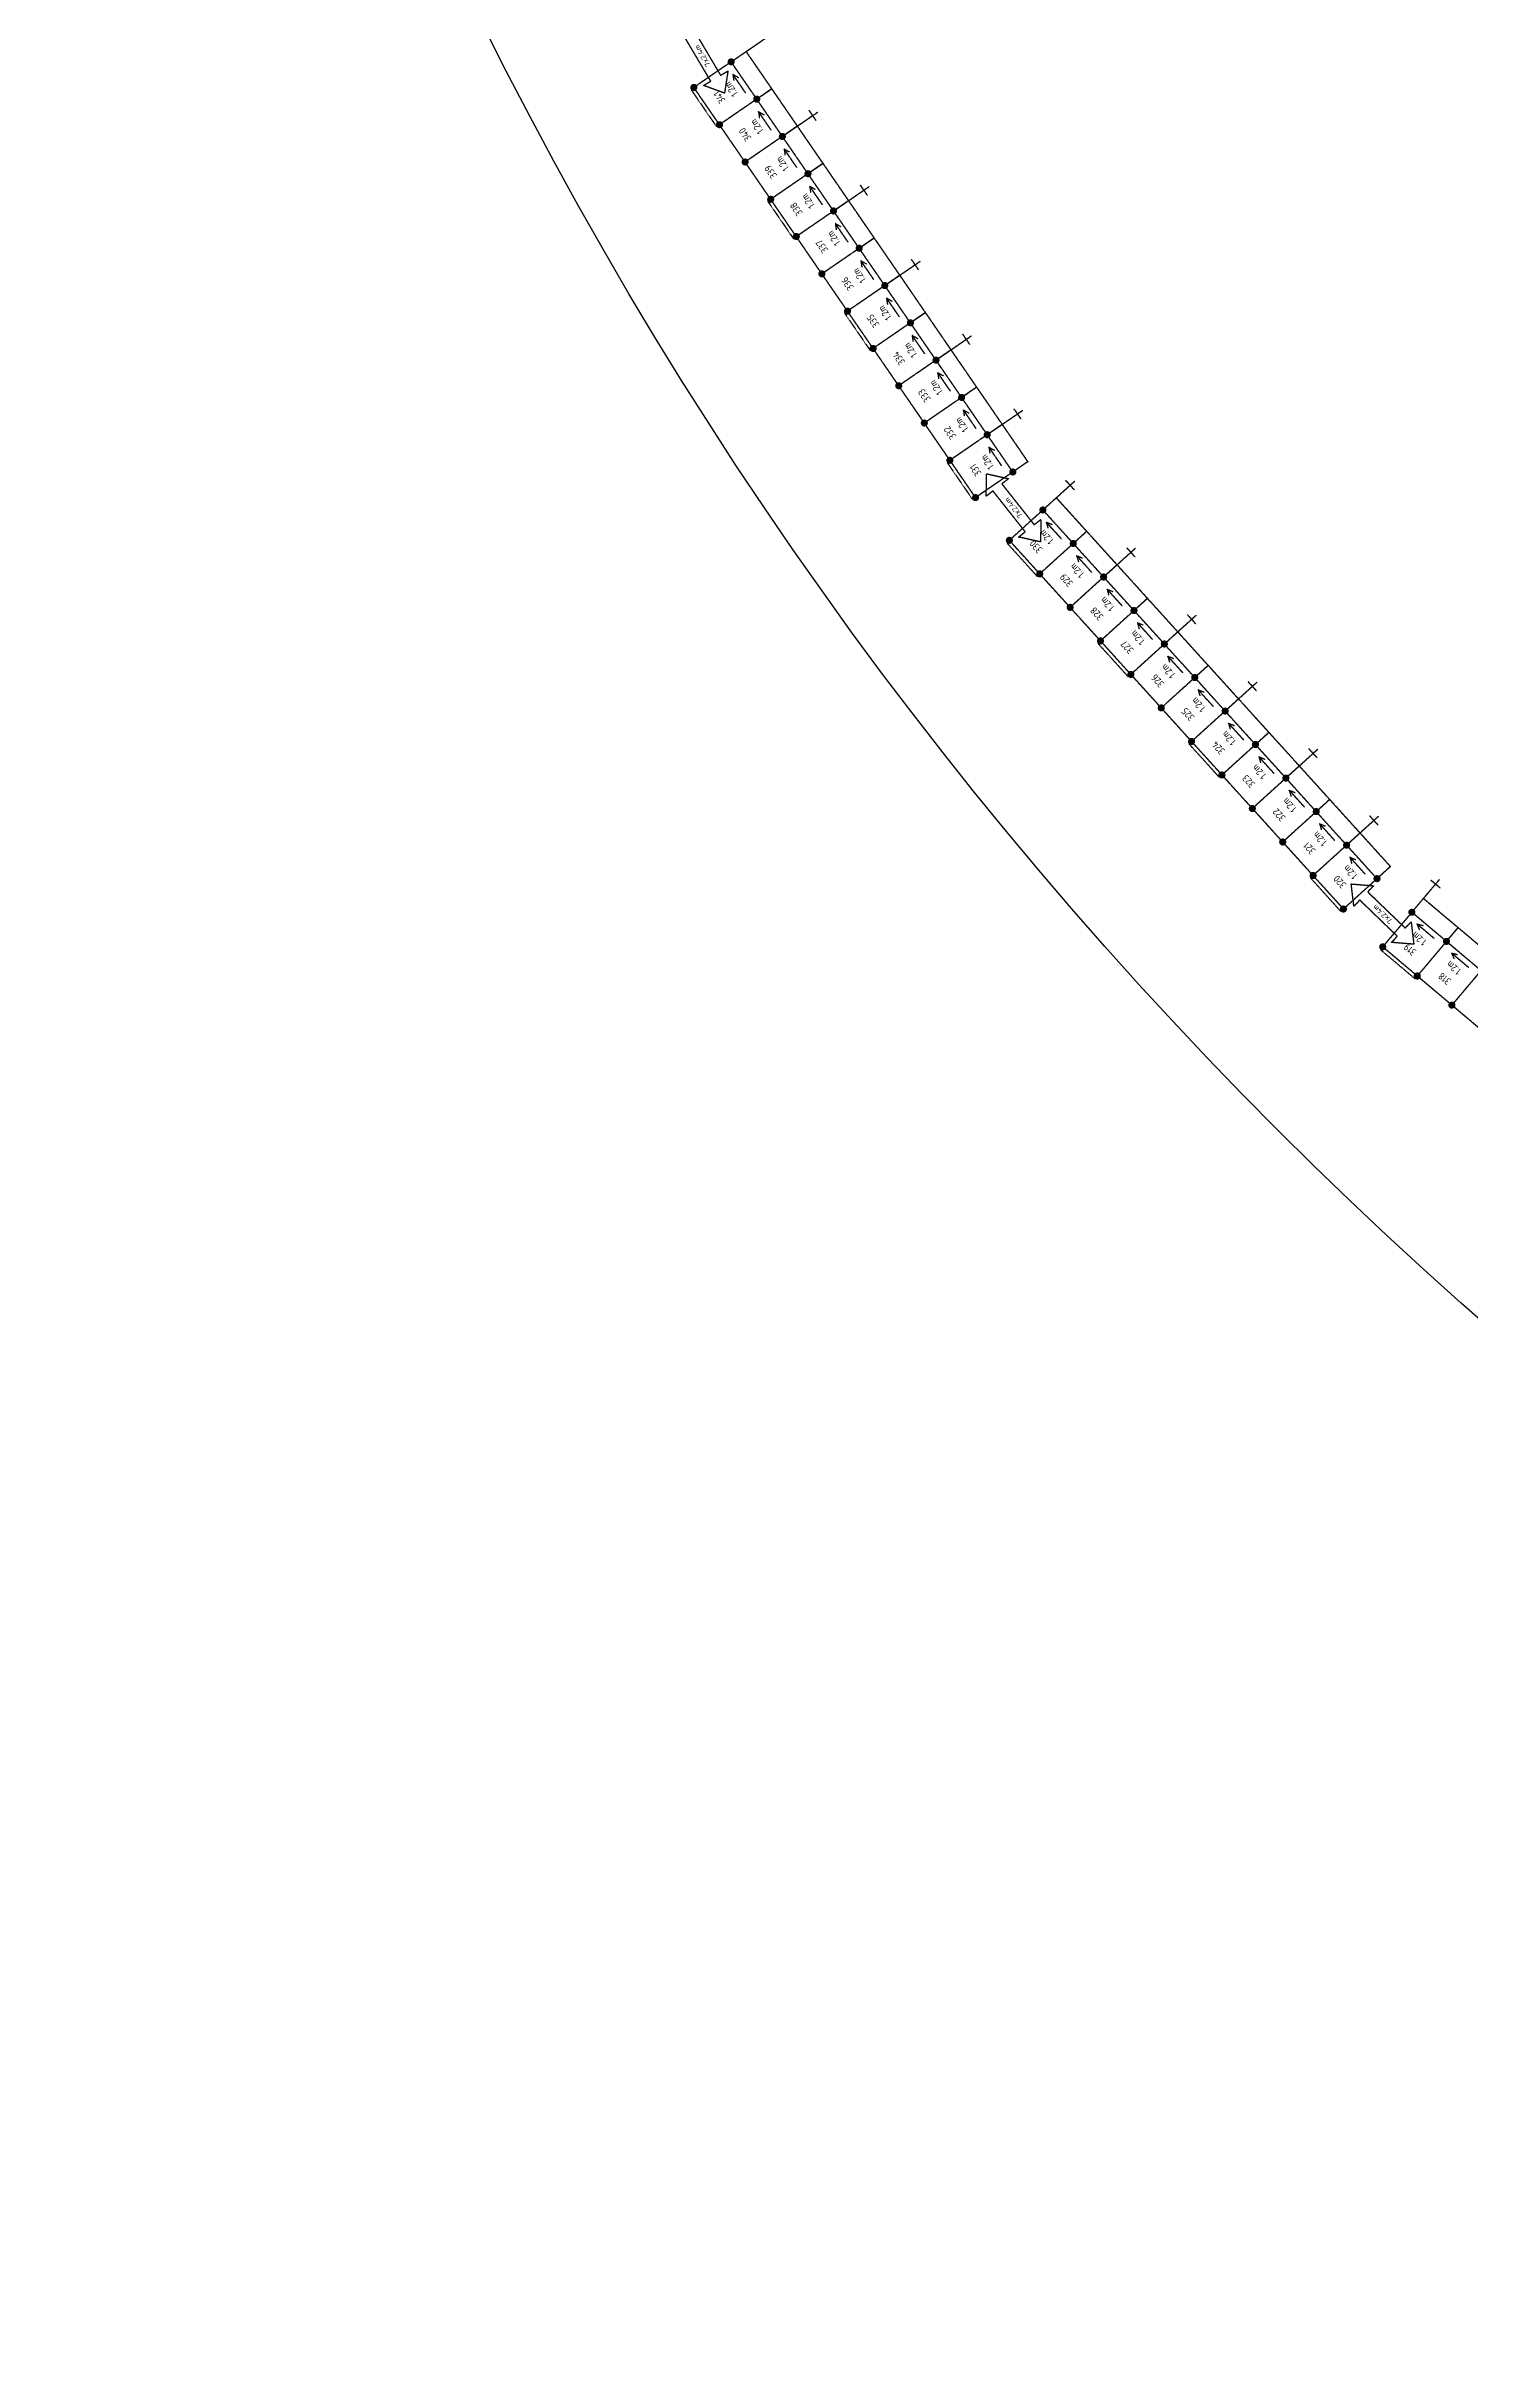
# Model space of a CAD drawing. Header units: millimetres. Extents: x -104667 to 131446, y -104429 to 134339.
# Drawn here: x -104667 to -64673, y -104429 to -39421 of the extents above; entities that cross this region are included whole.
import ezdxf
from ezdxf.enums import TextEntityAlignment as Align

# ---------------------------------------------------------------- set-up
doc = ezdxf.new("R2010")
doc.units = ezdxf.units.MM
doc.linetypes.add('KwikScaf_DASHED', pattern=[3.75, 2.5, -1.25])
doc.linetypes.add('KwikScaf_Line', pattern=[1, 1, 0])
doc.layers.get('0').update_dxf_attribs({"linetype": 'CONTINUOUS'})
doc.layers.add('KwikScaf Schematic', color=7, linetype='CONTINUOUS')
doc.styles.add('KwikScaf ISO', font='isocp.shx')

msp = doc.modelspace()

# ---------------------------------------------------------------- linework, layer by layer
msp.add_circle((13389, 13628), 118057)
at = {"layer": 'KwikScaf Schematic', "color": 3, "linetype": 'KwikScaf_Line'}
for p, q in [((-86481, -38977), (-85735, -40236)), ((-86010, -40399), (-86756, -39140)), ((-85735, -40236), (-85529, -40114)), ((-85529, -40114), (-85624, -40737)), ((-86217, -40521), (-86010, -40399)), ((-85624, -40737), (-86217, -40521)), ((-78276, -52054), (-78265, -51423)), ((-78088, -51905), (-78276, -52054)), ((-78265, -51423), (-77648, -51558)), ((-77180, -53052), (-78088, -51905)), ((-77648, -51558), (-77837, -51707)), ((-77837, -51707), (-76929, -52854)), ((-77368, -53201), (-77180, -53052)), ((-76752, -53336), (-77368, -53201)), ((-76929, -52854), (-76741, -52705)), ((-76741, -52705), (-76752, -53336)), ((-68027, -62939), (-67398, -62990)), ((-67953, -63566), (-68027, -62939)), ((-67398, -62990), (-67564, -63163)), ((-67786, -63393), (-67953, -63566)), ((-66733, -64408), (-67786, -63393)), ((-67564, -63163), (-66511, -64178)), ((-66511, -64178), (-66345, -64005)), ((-66345, -64005), (-66271, -64632)), ((-66900, -64581), (-66733, -64408)), ((-66271, -64632), (-66900, -64581))]:
    msp.add_line(p, q, dxfattribs=at)
at = {"layer": 'KwikScaf Schematic', "color": 1, "linetype": 'KwikScaf_Line'}
for p, q in [((-85438, -39857), (-85019, -39570)), ((-85019, -39570), (-84442, -39173)), ((-85019, -39570), (-84300, -40616)), ((-85438, -39857), (-86485, -40576)), ((-84719, -40904), (-85438, -39857)), ((-85030, -40732), (-85389, -40209)), ((-85389, -40209), (-85365, -40385)), ((-85389, -40209), (-85234, -40295)), ((-85766, -41623), (-86485, -40576)), ((-84719, -40904), (-85766, -41623)), ((-84719, -40904), (-84300, -40616)), ((-84300, -40616), (-84719, -40904)), ((-84000, -41951), (-84719, -40904)), ((-84300, -40616), (-83581, -41663)), ((-84311, -41779), (-84670, -41256)), ((-84670, -41256), (-84646, -41431)), ((-84670, -41256), (-84515, -41342)), ((-83581, -41663), (-83004, -41267)), ((-83050, -41510), (-83248, -41222)), ((-85047, -42670), (-85766, -41623)), ((-84000, -41951), (-85047, -42670)), ((-84000, -41951), (-83581, -41663)), ((-83581, -41663), (-84000, -41951)), ((-83281, -42998), (-84000, -41951)), ((-83581, -41663), (-82862, -42710)), ((-84328, -43717), (-85047, -42670)), ((-83592, -42826), (-83951, -42303)), ((-83951, -42303), (-83927, -42478)), ((-83951, -42303), (-83796, -42388)), ((-83281, -42998), (-82862, -42710)), ((-82862, -42710), (-83281, -42998)), ((-82862, -42710), (-82143, -43757)), ((-83281, -42998), (-84328, -43717)), ((-82562, -44045), (-83281, -42998)), ((-82873, -43873), (-83232, -43349)), ((-83232, -43349), (-83208, -43525)), ((-83232, -43349), (-83077, -43435)), ((-82143, -43757), (-81566, -43361)), ((-81612, -43604), (-81810, -43316)), ((-83609, -44764), (-84328, -43717)), ((-82562, -44045), (-83609, -44764)), ((-82562, -44045), (-82143, -43757)), ((-82143, -43757), (-82562, -44045)), ((-81843, -45092), (-82562, -44045)), ((-82143, -43757), (-81424, -44804)), ((-82890, -45811), (-83609, -44764)), ((-82154, -44920), (-82513, -44396)), ((-82513, -44396), (-82489, -44572)), ((-82513, -44396), (-82358, -44482)), ((-81843, -45092), (-81424, -44804)), ((-81424, -44804), (-81843, -45092)), ((-81424, -44804), (-80705, -45851)), ((-81843, -45092), (-82890, -45811)), ((-81124, -46138), (-81843, -45092)), ((-81435, -45967), (-81794, -45443)), ((-81794, -45443), (-81770, -45619)), ((-81794, -45443), (-81639, -45529)), ((-80705, -45851), (-80128, -45455)), ((-80174, -45698), (-80372, -45409)), ((-82171, -46857), (-82890, -45811)), ((-81124, -46138), (-82171, -46857)), ((-81124, -46138), (-80705, -45851)), ((-80705, -45851), (-81124, -46138)), ((-80405, -47185), (-81124, -46138)), ((-80705, -45851), (-79986, -46898)), ((-80716, -47013), (-81075, -46490)), ((-81075, -46490), (-81051, -46666)), ((-81075, -46490), (-80920, -46576)), ((-81452, -47904), (-82171, -46857)), ((-80405, -47185), (-81452, -47904)), ((-80405, -47185), (-79986, -46898)), ((-79986, -46898), (-80405, -47185)), ((-79686, -48232), (-80405, -47185)), ((-79986, -46898), (-79267, -47945)), ((-80733, -48951), (-81452, -47904)), ((-79997, -48060), (-80356, -47537)), ((-80356, -47537), (-80332, -47713)), ((-80356, -47537), (-80201, -47623)), ((-79686, -48232), (-79267, -47945)), ((-79267, -47945), (-79686, -48232)), ((-79267, -47945), (-78690, -47548)), ((-79267, -47945), (-78548, -48991)), ((-78736, -47792), (-78934, -47503)), ((-79686, -48232), (-80733, -48951)), ((-78967, -49279), (-79686, -48232)), ((-79278, -49107), (-79637, -48584)), ((-79637, -48584), (-79613, -48760)), ((-79637, -48584), (-79482, -48670)), ((-80014, -49998), (-80733, -48951)), ((-78967, -49279), (-80014, -49998)), ((-78967, -49279), (-78548, -48991)), ((-78548, -48991), (-78967, -49279)), ((-78248, -50326), (-78967, -49279)), ((-78548, -48991), (-77829, -50038)), ((-79295, -51045), (-80014, -49998)), ((-78559, -50154), (-78918, -49631)), ((-78918, -49631), (-78894, -49806)), ((-78918, -49631), (-78763, -49717)), ((-78248, -50326), (-77829, -50038)), ((-77829, -50038), (-78248, -50326)), ((-77829, -50038), (-77252, -49642)), ((-77829, -50038), (-77110, -51085)), ((-77298, -49885), (-77496, -49597)), ((-78248, -50326), (-79295, -51045)), ((-77529, -51373), (-78248, -50326)), ((-77840, -51201), (-78199, -50677)), ((-78199, -50677), (-78175, -50853)), ((-78199, -50677), (-78044, -50763)), ((-78576, -52092), (-79295, -51045)), ((-77110, -51085), (-77529, -51373)), ((-77529, -51373), (-78576, -52092)), ((-76309, -52098), (-75790, -51628)), ((-75802, -51875), (-76037, -51616)), ((-76685, -52439), (-77626, -53292)), ((-76685, -52439), (-76309, -52098)), ((-75832, -53380), (-76685, -52439)), ((-76309, -52098), (-75456, -53039)), ((-76774, -54233), (-77626, -53292)), ((-76163, -53251), (-76590, -52781)), ((-76590, -52781), (-76542, -52952)), ((-76590, -52781), (-76424, -52845)), ((-75832, -53380), (-75456, -53039)), ((-75456, -53039), (-75832, -53380)), ((-75456, -53039), (-74603, -53980)), ((-75832, -53380), (-76774, -54233)), ((-74980, -54321), (-75832, -53380)), ((-75311, -54192), (-75737, -53722)), ((-75737, -53722), (-75689, -53893)), ((-75737, -53722), (-75572, -53786)), ((-74603, -53980), (-74085, -53510)), ((-74097, -53757), (-74332, -53498)), ((-75921, -55174), (-76774, -54233)), ((-74980, -54321), (-75921, -55174)), ((-74980, -54321), (-74603, -53980)), ((-74603, -53980), (-74980, -54321)), ((-74127, -55262), (-74980, -54321)), ((-74603, -53980), (-73750, -54921)), ((-75068, -56115), (-75921, -55174)), ((-74458, -55133), (-74884, -54663)), ((-74884, -54663), (-74836, -54834)), ((-74884, -54663), (-74719, -54727)), ((-74127, -55262), (-73750, -54921)), ((-73750, -54921), (-74127, -55262)), ((-73750, -54921), (-72898, -55862)), ((-74127, -55262), (-75068, -56115)), ((-73274, -56203), (-74127, -55262)), ((-73605, -56075), (-74031, -55604)), ((-74031, -55604), (-73984, -55775)), ((-74031, -55604), (-73866, -55668)), ((-73274, -56203), (-72898, -55862)), ((-72898, -55862), (-73274, -56203)), ((-72898, -55862), (-72379, -55392)), ((-72898, -55862), (-72045, -56803)), ((-72391, -55639), (-72626, -55380)), ((-74215, -57056), (-75068, -56115)), ((-73274, -56203), (-74215, -57056)), ((-72421, -57144), (-73274, -56203)), ((-72752, -57016), (-73179, -56545)), ((-73179, -56545), (-73131, -56716)), ((-73179, -56545), (-73013, -56609)), ((-73362, -57997), (-74215, -57056)), ((-72421, -57144), (-73362, -57997)), ((-72421, -57144), (-72045, -56803)), ((-72045, -56803), (-72421, -57144)), ((-71568, -58085), (-72421, -57144)), ((-72045, -56803), (-71192, -57744)), ((-71899, -57957), (-72326, -57486)), ((-72326, -57486), (-72278, -57657)), ((-72326, -57486), (-72160, -57550)), ((-71568, -58085), (-71192, -57744)), ((-71192, -57744), (-71568, -58085)), ((-71192, -57744), (-70673, -57274)), ((-71192, -57744), (-70339, -58685)), ((-70685, -57521), (-70921, -57262)), ((-72510, -58938), (-73362, -57997)), ((-71568, -58085), (-72510, -58938)), ((-70716, -59026), (-71568, -58085)), ((-71046, -58898), (-71473, -58427)), ((-71473, -58427), (-71425, -58598)), ((-71473, -58427), (-71307, -58492)), ((-71657, -59879), (-72510, -58938)), ((-70716, -59026), (-71657, -59879)), ((-70716, -59026), (-70339, -58685)), ((-70339, -58685), (-70716, -59026)), ((-69863, -59967), (-70716, -59026)), ((-70339, -58685), (-69486, -59626)), ((-69486, -59626), (-68968, -59156)), ((-68980, -59403), (-69215, -59144)), ((-70194, -59839), (-70620, -59368)), ((-70620, -59368), (-70572, -59539)), ((-70620, -59368), (-70455, -59433)), ((-69863, -59967), (-69486, -59626)), ((-69486, -59626), (-69863, -59967)), ((-69486, -59626), (-68634, -60567)), ((-70804, -60820), (-71657, -59879)), ((-69863, -59967), (-70804, -60820)), ((-69010, -60909), (-69863, -59967)), ((-69341, -60780), (-69767, -60309)), ((-69767, -60309), (-69719, -60480)), ((-69767, -60309), (-69602, -60374)), ((-69951, -61761), (-70804, -60820)), ((-69010, -60909), (-69951, -61761)), ((-69010, -60909), (-68634, -60567)), ((-68634, -60567), (-69010, -60909)), ((-68157, -61850), (-69010, -60909)), ((-68634, -60567), (-67781, -61508)), ((-67781, -61508), (-67262, -61038)), ((-67274, -61286), (-67509, -61026)), ((-68488, -61721), (-68914, -61250)), ((-68914, -61250), (-68867, -61421)), ((-68914, -61250), (-68749, -61315)), ((-68157, -61850), (-67781, -61508)), ((-67781, -61508), (-68157, -61850)), ((-67781, -61508), (-66928, -62450)), ((-69098, -62702), (-69951, -61761)), ((-68157, -61850), (-69098, -62702)), ((-67304, -62791), (-68157, -61850)), ((-67635, -62662), (-68062, -62191)), ((-68062, -62191), (-68014, -62362)), ((-68062, -62191), (-67896, -62256)), ((-68245, -63643), (-69098, -62702)), ((-67304, -62791), (-68245, -63643)), ((-66928, -62450), (-67304, -62791)), ((-65998, -63346), (-65547, -62810)), ((-65526, -63057), (-65794, -62831)), ((-66325, -63734), (-65998, -63346)), ((-65998, -63346), (-65027, -64164)), ((-66325, -63734), (-67144, -64705)), ((-65354, -64552), (-66325, -63734)), ((-65699, -64469), (-66185, -64060)), ((-66185, -64060), (-66115, -64223)), ((-66185, -64060), (-66012, -64102)), ((-65354, -64552), (-65027, -64164)), ((-65027, -64164), (-65354, -64552)), ((-65027, -64164), (-64056, -64982)), ((-66172, -65524), (-67144, -64705)), ((-65354, -64552), (-66172, -65524)), ((-64383, -65371), (-65354, -64552)), ((-64728, -65288), (-65214, -64878)), ((-65214, -64878), (-65143, -65041)), ((-65214, -64878), (-65041, -64920)), ((-65201, -66342), (-66172, -65524)), ((-64383, -65371), (-65201, -66342)), ((-64230, -67160), (-65201, -66342))]:
    msp.add_line(p, q, dxfattribs=at)
at = {"layer": 'KwikScaf Schematic', "color": 1, "linetype": 'KwikScaf_DASHED'}
for p, q in [((-86567, -40633), (-85848, -41680)), ((-84410, -43773), (-83691, -44820)), ((-82253, -46914), (-81534, -47961)), ((-79377, -51102), (-78658, -52148)), ((-77700, -53359), (-76848, -54300)), ((-75142, -56182), (-74289, -57123)), ((-72584, -59005), (-71731, -59946)), ((-69172, -62770), (-68320, -63711)), ((-67208, -64782), (-66237, -65600))]:
    msp.add_line(p, q, dxfattribs=at)
at = {"layer": 'KwikScaf Schematic', "color": 1, "linetype": 'KwikScaf_Line'}
for points in [[(-85479, -39886, 100, 100, -0.198912), (-85487, -39848, 100, 100, -0.198912), (-85466, -39816, 100, 100, -0.198912), (-85429, -39808, 100, 100, -0.198912), (-85397, -39829, 100, 100, -0.198912), (-85389, -39866, 100, 100, -0.198912), (-85410, -39898, 100, 100, -0.198912), (-85447, -39906, 100, 100, -0.198912)], [(-84760, -40932, 100, 100, -0.198912), (-84768, -40895, 100, 100, -0.198912), (-84747, -40863, 100, 100, -0.198912), (-84710, -40855, 100, 100, -0.198912), (-84678, -40876, 100, 100, -0.198912), (-84670, -40913, 100, 100, -0.198912), (-84691, -40945, 100, 100, -0.198912), (-84728, -40953, 100, 100, -0.198912)], [(-85807, -41651, 100, 100, -0.198912), (-85815, -41614, 100, 100, -0.198912), (-85794, -41582, 100, 100, -0.198912), (-85757, -41574, 100, 100, -0.198912), (-85725, -41595, 100, 100, -0.198912), (-85717, -41632, 100, 100, -0.198912), (-85738, -41664, 100, 100, -0.198912), (-85775, -41672, 100, 100, -0.198912)], [(-84041, -41979, 100, 100, -0.198912), (-84049, -41942, 100, 100, -0.198912), (-84028, -41910, 100, 100, -0.198912), (-83991, -41902, 100, 100, -0.198912), (-83959, -41923, 100, 100, -0.198912), (-83951, -41960, 100, 100, -0.198912), (-83972, -41992, 100, 100, -0.198912), (-84009, -42000, 100, 100, -0.198912)], [(-85088, -42698, 100, 100, -0.198912), (-85096, -42661, 100, 100, -0.198912), (-85075, -42629, 100, 100, -0.198912), (-85038, -42621, 100, 100, -0.198912), (-85006, -42642, 100, 100, -0.198912), (-84998, -42679, 100, 100, -0.198912), (-85019, -42711, 100, 100, -0.198912), (-85056, -42719, 100, 100, -0.198912)], [(-83322, -43026, 100, 100, -0.198912), (-83330, -42989, 100, 100, -0.198912), (-83309, -42957, 100, 100, -0.198912), (-83272, -42949, 100, 100, -0.198912), (-83240, -42970, 100, 100, -0.198912), (-83232, -43007, 100, 100, -0.198912), (-83253, -43039, 100, 100, -0.198912), (-83290, -43047, 100, 100, -0.198912)], [(-84369, -43745, 100, 100, -0.198912), (-84377, -43708, 100, 100, -0.198912), (-84356, -43676, 100, 100, -0.198912), (-84319, -43668, 100, 100, -0.198912), (-84287, -43689, 100, 100, -0.198912), (-84279, -43726, 100, 100, -0.198912), (-84300, -43758, 100, 100, -0.198912), (-84337, -43766, 100, 100, -0.198912)], [(-82603, -44073, 100, 100, -0.198912), (-82611, -44036, 100, 100, -0.198912), (-82590, -44003, 100, 100, -0.198912), (-82553, -43996, 100, 100, -0.198912), (-82521, -44016, 100, 100, -0.198912), (-82513, -44054, 100, 100, -0.198912), (-82534, -44086, 100, 100, -0.198912), (-82571, -44094, 100, 100, -0.198912)], [(-83650, -44792, 100, 100, -0.198912), (-83658, -44755, 100, 100, -0.198912), (-83637, -44722, 100, 100, -0.198912), (-83600, -44715, 100, 100, -0.198912), (-83568, -44735, 100, 100, -0.198912), (-83560, -44773, 100, 100, -0.198912), (-83581, -44805, 100, 100, -0.198912), (-83618, -44813, 100, 100, -0.198912)], [(-81884, -45120, 100, 100, -0.198912), (-81892, -45082, 100, 100, -0.198912), (-81871, -45050, 100, 100, -0.198912), (-81834, -45042, 100, 100, -0.198912), (-81802, -45063, 100, 100, -0.198912), (-81794, -45101, 100, 100, -0.198912), (-81815, -45133, 100, 100, -0.198912), (-81852, -45141, 100, 100, -0.198912)], [(-82931, -45839, 100, 100, -0.198912), (-82939, -45801, 100, 100, -0.198912), (-82918, -45769, 100, 100, -0.198912), (-82881, -45761, 100, 100, -0.198912), (-82849, -45782, 100, 100, -0.198912), (-82841, -45820, 100, 100, -0.198912), (-82862, -45852, 100, 100, -0.198912), (-82899, -45860, 100, 100, -0.198912)], [(-81165, -46167, 100, 100, -0.198912), (-81173, -46129, 100, 100, -0.198912), (-81152, -46097, 100, 100, -0.198912), (-81115, -46089, 100, 100, -0.198912), (-81083, -46110, 100, 100, -0.198912), (-81075, -46148, 100, 100, -0.198912), (-81096, -46180, 100, 100, -0.198912), (-81133, -46188, 100, 100, -0.198912)], [(-82212, -46886, 100, 100, -0.198912), (-82220, -46848, 100, 100, -0.198912), (-82199, -46816, 100, 100, -0.198912), (-82162, -46808, 100, 100, -0.198912), (-82130, -46829, 100, 100, -0.198912), (-82122, -46867, 100, 100, -0.198912), (-82143, -46899, 100, 100, -0.198912), (-82180, -46907, 100, 100, -0.198912)], [(-80446, -47214, 100, 100, -0.198912), (-80454, -47176, 100, 100, -0.198912), (-80433, -47144, 100, 100, -0.198912), (-80396, -47136, 100, 100, -0.198912), (-80364, -47157, 100, 100, -0.198912), (-80356, -47194, 100, 100, -0.198912), (-80377, -47227, 100, 100, -0.198912), (-80414, -47234, 100, 100, -0.198912)], [(-81493, -47933, 100, 100, -0.198912), (-81501, -47895, 100, 100, -0.198912), (-81480, -47863, 100, 100, -0.198912), (-81443, -47855, 100, 100, -0.198912), (-81411, -47876, 100, 100, -0.198912), (-81403, -47913, 100, 100, -0.198912), (-81424, -47946, 100, 100, -0.198912), (-81461, -47953, 100, 100, -0.198912)], [(-79727, -48260, 100, 100, -0.198912), (-79735, -48223, 100, 100, -0.198912), (-79714, -48191, 100, 100, -0.198912), (-79677, -48183, 100, 100, -0.198912), (-79645, -48204, 100, 100, -0.198912), (-79637, -48241, 100, 100, -0.198912), (-79658, -48273, 100, 100, -0.198912), (-79695, -48281, 100, 100, -0.198912)], [(-80774, -48979, 100, 100, -0.198912), (-80782, -48942, 100, 100, -0.198912), (-80761, -48910, 100, 100, -0.198912), (-80724, -48902, 100, 100, -0.198912), (-80692, -48923, 100, 100, -0.198912), (-80684, -48960, 100, 100, -0.198912), (-80705, -48992, 100, 100, -0.198912), (-80742, -49000, 100, 100, -0.198912)], [(-79008, -49307, 100, 100, -0.198912), (-79016, -49270, 100, 100, -0.198912), (-78995, -49238, 100, 100, -0.198912), (-78958, -49230, 100, 100, -0.198912), (-78926, -49251, 100, 100, -0.198912), (-78918, -49288, 100, 100, -0.198912), (-78939, -49320, 100, 100, -0.198912), (-78976, -49328, 100, 100, -0.198912)], [(-80055, -50026, 100, 100, -0.198912), (-80063, -49989, 100, 100, -0.198912), (-80042, -49957, 100, 100, -0.198912), (-80005, -49949, 100, 100, -0.198912), (-79973, -49970, 100, 100, -0.198912), (-79965, -50007, 100, 100, -0.198912), (-79986, -50039, 100, 100, -0.198912), (-80023, -50047, 100, 100, -0.198912)], [(-78289, -50354, 100, 100, -0.198912), (-78297, -50317, 100, 100, -0.198912), (-78276, -50285, 100, 100, -0.198912), (-78239, -50277, 100, 100, -0.198912), (-78207, -50298, 100, 100, -0.198912), (-78199, -50335, 100, 100, -0.198912), (-78220, -50367, 100, 100, -0.198912), (-78257, -50375, 100, 100, -0.198912)], [(-79336, -51073, 100, 100, -0.198912), (-79344, -51036, 100, 100, -0.198912), (-79323, -51004, 100, 100, -0.198912), (-79286, -50996, 100, 100, -0.198912), (-79254, -51017, 100, 100, -0.198912), (-79246, -51054, 100, 100, -0.198912), (-79267, -51086, 100, 100, -0.198912), (-79304, -51094, 100, 100, -0.198912)], [(-78617, -52120, 100, 100, -0.198912), (-78625, -52083, 100, 100, -0.198912), (-78604, -52051, 100, 100, -0.198912), (-78567, -52043, 100, 100, -0.198912), (-78535, -52063, 100, 100, -0.198912), (-78527, -52101, 100, 100, -0.198912), (-78548, -52133, 100, 100, -0.198912), (-78585, -52141, 100, 100, -0.198912)], [(-76722, -52472, 100, 100, -0.198912), (-76735, -52436, 100, 100, -0.198912), (-76719, -52402, 100, 100, -0.198912), (-76683, -52389, 100, 100, -0.198912), (-76648, -52405, 100, 100, -0.198912), (-76635, -52441, 100, 100, -0.198912), (-76652, -52476, 100, 100, -0.198912), (-76688, -52489, 100, 100, -0.198912)], [(-75870, -53414, 100, 100, -0.198912), (-75882, -53377, 100, 100, -0.198912), (-75866, -53343, 100, 100, -0.198912), (-75830, -53330, 100, 100, -0.198912), (-75795, -53346, 100, 100, -0.198912), (-75783, -53382, 100, 100, -0.198912), (-75799, -53417, 100, 100, -0.198912), (-75835, -53430, 100, 100, -0.198912)], [(-76811, -54266, 100, 100, -0.198912), (-76824, -54230, 100, 100, -0.198912), (-76807, -54196, 100, 100, -0.198912), (-76771, -54183, 100, 100, -0.198912), (-76737, -54199, 100, 100, -0.198912), (-76724, -54235, 100, 100, -0.198912), (-76740, -54270, 100, 100, -0.198912), (-76776, -54283, 100, 100, -0.198912)], [(-75017, -54355, 100, 100, -0.198912), (-75030, -54319, 100, 100, -0.198912), (-75013, -54284, 100, 100, -0.198912), (-74977, -54271, 100, 100, -0.198912), (-74943, -54287, 100, 100, -0.198912), (-74930, -54323, 100, 100, -0.198912), (-74946, -54358, 100, 100, -0.198912), (-74982, -54371, 100, 100, -0.198912)], [(-75958, -55207, 100, 100, -0.198912), (-75971, -55171, 100, 100, -0.198912), (-75954, -55137, 100, 100, -0.198912), (-75918, -55124, 100, 100, -0.198912), (-75884, -55140, 100, 100, -0.198912), (-75871, -55176, 100, 100, -0.198912), (-75887, -55211, 100, 100, -0.198912), (-75923, -55224, 100, 100, -0.198912)], [(-74164, -55296, 100, 100, -0.198912), (-74177, -55260, 100, 100, -0.198912), (-74160, -55225, 100, 100, -0.198912), (-74124, -55212, 100, 100, -0.198912), (-74090, -55229, 100, 100, -0.198912), (-74077, -55265, 100, 100, -0.198912), (-74093, -55299, 100, 100, -0.198912), (-74129, -55312, 100, 100, -0.198912)], [(-75105, -56148, 100, 100, -0.198912), (-75118, -56112, 100, 100, -0.198912), (-75102, -56078, 100, 100, -0.198912), (-75065, -56065, 100, 100, -0.198912), (-75031, -56081, 100, 100, -0.198912), (-75018, -56117, 100, 100, -0.198912), (-75034, -56152, 100, 100, -0.198912), (-75070, -56165, 100, 100, -0.198912)], [(-73311, -56237, 100, 100, -0.198912), (-73324, -56201, 100, 100, -0.198912), (-73308, -56166, 100, 100, -0.198912), (-73272, -56153, 100, 100, -0.198912), (-73237, -56170, 100, 100, -0.198912), (-73224, -56206, 100, 100, -0.198912), (-73240, -56240, 100, 100, -0.198912), (-73277, -56253, 100, 100, -0.198912)], [(-74252, -57090, 100, 100, -0.198912), (-74265, -57054, 100, 100, -0.198912), (-74249, -57019, 100, 100, -0.198912), (-74213, -57006, 100, 100, -0.198912), (-74178, -57022, 100, 100, -0.198912), (-74165, -57058, 100, 100, -0.198912), (-74182, -57093, 100, 100, -0.198912), (-74218, -57106, 100, 100, -0.198912)], [(-72458, -57178, 100, 100, -0.198912), (-72471, -57142, 100, 100, -0.198912), (-72455, -57107, 100, 100, -0.198912), (-72419, -57094, 100, 100, -0.198912), (-72384, -57111, 100, 100, -0.198912), (-72371, -57147, 100, 100, -0.198912), (-72388, -57181, 100, 100, -0.198912), (-72424, -57194, 100, 100, -0.198912)], [(-73399, -58031, 100, 100, -0.198912), (-73412, -57995, 100, 100, -0.198912), (-73396, -57960, 100, 100, -0.198912), (-73360, -57947, 100, 100, -0.198912), (-73325, -57963, 100, 100, -0.198912), (-73312, -58000, 100, 100, -0.198912), (-73329, -58034, 100, 100, -0.198912), (-73365, -58047, 100, 100, -0.198912)], [(-71606, -58119, 100, 100, -0.198912), (-71618, -58083, 100, 100, -0.198912), (-71602, -58048, 100, 100, -0.198912), (-71566, -58035, 100, 100, -0.198912), (-71531, -58052, 100, 100, -0.198912), (-71519, -58088, 100, 100, -0.198912), (-71535, -58122, 100, 100, -0.198912), (-71571, -58135, 100, 100, -0.198912)], [(-72547, -58972, 100, 100, -0.198912), (-72559, -58936, 100, 100, -0.198912), (-72543, -58901, 100, 100, -0.198912), (-72507, -58888, 100, 100, -0.198912), (-72472, -58905, 100, 100, -0.198912), (-72460, -58941, 100, 100, -0.198912), (-72476, -58975, 100, 100, -0.198912), (-72512, -58988, 100, 100, -0.198912)], [(-70753, -59060, 100, 100, -0.198912), (-70766, -59024, 100, 100, -0.198912), (-70749, -58989, 100, 100, -0.198912), (-70713, -58976, 100, 100, -0.198912), (-70679, -58993, 100, 100, -0.198912), (-70666, -59029, 100, 100, -0.198912), (-70682, -59063, 100, 100, -0.198912), (-70718, -59076, 100, 100, -0.198912)], [(-71694, -59913, 100, 100, -0.198912), (-71707, -59877, 100, 100, -0.198912), (-71690, -59842, 100, 100, -0.198912), (-71654, -59829, 100, 100, -0.198912), (-71620, -59846, 100, 100, -0.198912), (-71607, -59882, 100, 100, -0.198912), (-71623, -59916, 100, 100, -0.198912), (-71659, -59929, 100, 100, -0.198912)], [(-69900, -60001, 100, 100, -0.198912), (-69913, -59965, 100, 100, -0.198912), (-69896, -59930, 100, 100, -0.198912), (-69860, -59918, 100, 100, -0.198912), (-69826, -59934, 100, 100, -0.198912), (-69813, -59970, 100, 100, -0.198912), (-69829, -60005, 100, 100, -0.198912), (-69865, -60017, 100, 100, -0.198912)], [(-70841, -60854, 100, 100, -0.198912), (-70854, -60818, 100, 100, -0.198912), (-70837, -60783, 100, 100, -0.198912), (-70801, -60770, 100, 100, -0.198912), (-70767, -60787, 100, 100, -0.198912), (-70754, -60823, 100, 100, -0.198912), (-70770, -60857, 100, 100, -0.198912), (-70806, -60870, 100, 100, -0.198912)], [(-69047, -60942, 100, 100, -0.198912), (-69060, -60906, 100, 100, -0.198912), (-69044, -60871, 100, 100, -0.198912), (-69008, -60859, 100, 100, -0.198912), (-68973, -60875, 100, 100, -0.198912), (-68960, -60911, 100, 100, -0.198912), (-68976, -60946, 100, 100, -0.198912), (-69012, -60958, 100, 100, -0.198912)], [(-69988, -61795, 100, 100, -0.198912), (-70001, -61759, 100, 100, -0.198912), (-69985, -61724, 100, 100, -0.198912), (-69949, -61711, 100, 100, -0.198912), (-69914, -61728, 100, 100, -0.198912), (-69901, -61764, 100, 100, -0.198912), (-69918, -61798, 100, 100, -0.198912), (-69954, -61811, 100, 100, -0.198912)], [(-68194, -61883, 100, 100, -0.198912), (-68207, -61847, 100, 100, -0.198912), (-68191, -61813, 100, 100, -0.198912), (-68155, -61800, 100, 100, -0.198912), (-68120, -61816, 100, 100, -0.198912), (-68107, -61852, 100, 100, -0.198912), (-68124, -61887, 100, 100, -0.198912), (-68160, -61900, 100, 100, -0.198912)], [(-69135, -62736, 100, 100, -0.198912), (-69148, -62700, 100, 100, -0.198912), (-69132, -62665, 100, 100, -0.198912), (-69096, -62652, 100, 100, -0.198912), (-69061, -62669, 100, 100, -0.198912), (-69048, -62705, 100, 100, -0.198912), (-69065, -62739, 100, 100, -0.198912), (-69101, -62752, 100, 100, -0.198912)], [(-68283, -63677, 100, 100, -0.198912), (-68295, -63641, 100, 100, -0.198912), (-68279, -63606, 100, 100, -0.198912), (-68243, -63594, 100, 100, -0.198912), (-68208, -63610, 100, 100, -0.198912), (-68196, -63646, 100, 100, -0.198912), (-68212, -63681, 100, 100, -0.198912), (-68248, -63693, 100, 100, -0.198912)], [(-66358, -63772, 100, 100, -0.198912), (-66375, -63738, 100, 100, -0.198912), (-66364, -63702, 100, 100, -0.198912), (-66330, -63684, 100, 100, -0.198912), (-66293, -63696, 100, 100, -0.198912), (-66276, -63730, 100, 100, -0.198912), (-66287, -63766, 100, 100, -0.198912), (-66321, -63784, 100, 100, -0.198912)], [(-65386, -64591, 100, 100, -0.198912), (-65404, -64557, 100, 100, -0.198912), (-65392, -64520, 100, 100, -0.198912), (-65358, -64503, 100, 100, -0.198912), (-65322, -64514, 100, 100, -0.198912), (-65304, -64548, 100, 100, -0.198912), (-65316, -64585, 100, 100, -0.198912), (-65350, -64602, 100, 100, -0.198912)], [(-66205, -65562, 100, 100, -0.198912), (-66222, -65528, 100, 100, -0.198912), (-66211, -65491, 100, 100, -0.198912), (-66177, -65474, 100, 100, -0.198912), (-66140, -65485, 100, 100, -0.198912), (-66123, -65519, 100, 100, -0.198912), (-66134, -65556, 100, 100, -0.198912), (-66168, -65573, 100, 100, -0.198912)], [(-65233, -66380, 100, 100, -0.198912), (-65251, -66346, 100, 100, -0.198912), (-65239, -66310, 100, 100, -0.198912), (-65205, -66292, 100, 100, -0.198912), (-65169, -66304, 100, 100, -0.198912), (-65151, -66338, 100, 100, -0.198912), (-65163, -66374, 100, 100, -0.198912), (-65197, -66392, 100, 100, -0.198912)]]:
    msp.add_lwpolyline(points, format="xyseb", close=True, dxfattribs=at)
at = {"layer": 'KwikScaf Schematic', "color": 1, "linetype": 'KwikScaf_Line', "const_width": 100}
for points in [[(-86526, -40605, -0.198912), (-86534, -40567, -0.198912), (-86513, -40535, -0.198912), (-86476, -40527, -0.198912), (-86444, -40548, -0.198912), (-86436, -40585, -0.198912), (-86457, -40617, -0.198912), (-86494, -40625, -0.198912)], [(-84760, -40932, -0.198912), (-84768, -40895, -0.198912), (-84747, -40863, -0.198912), (-84710, -40855, -0.198912), (-84678, -40876, -0.198912), (-84670, -40913, -0.198912), (-84691, -40945, -0.198912), (-84728, -40953, -0.198912)], [(-85807, -41651, -0.198912), (-85815, -41614, -0.198912), (-85794, -41582, -0.198912), (-85757, -41574, -0.198912), (-85725, -41595, -0.198912), (-85717, -41632, -0.198912), (-85738, -41664, -0.198912), (-85775, -41672, -0.198912)], [(-84041, -41979, -0.198912), (-84049, -41942, -0.198912), (-84028, -41910, -0.198912), (-83991, -41902, -0.198912), (-83959, -41923, -0.198912), (-83951, -41960, -0.198912), (-83972, -41992, -0.198912), (-84009, -42000, -0.198912)], [(-85088, -42698, -0.198912), (-85096, -42661, -0.198912), (-85075, -42629, -0.198912), (-85038, -42621, -0.198912), (-85006, -42642, -0.198912), (-84998, -42679, -0.198912), (-85019, -42711, -0.198912), (-85056, -42719, -0.198912)], [(-83322, -43026, -0.198912), (-83330, -42989, -0.198912), (-83309, -42957, -0.198912), (-83272, -42949, -0.198912), (-83240, -42970, -0.198912), (-83232, -43007, -0.198912), (-83253, -43039, -0.198912), (-83290, -43047, -0.198912)], [(-84369, -43745, -0.198912), (-84377, -43708, -0.198912), (-84356, -43676, -0.198912), (-84319, -43668, -0.198912), (-84287, -43689, -0.198912), (-84279, -43726, -0.198912), (-84300, -43758, -0.198912), (-84337, -43766, -0.198912)], [(-82603, -44073, -0.198912), (-82611, -44036, -0.198912), (-82590, -44003, -0.198912), (-82553, -43996, -0.198912), (-82521, -44016, -0.198912), (-82513, -44054, -0.198912), (-82534, -44086, -0.198912), (-82571, -44094, -0.198912)], [(-83650, -44792, -0.198912), (-83658, -44755, -0.198912), (-83637, -44722, -0.198912), (-83600, -44715, -0.198912), (-83568, -44735, -0.198912), (-83560, -44773, -0.198912), (-83581, -44805, -0.198912), (-83618, -44813, -0.198912)], [(-81884, -45120, -0.198912), (-81892, -45082, -0.198912), (-81871, -45050, -0.198912), (-81834, -45042, -0.198912), (-81802, -45063, -0.198912), (-81794, -45101, -0.198912), (-81815, -45133, -0.198912), (-81852, -45141, -0.198912)], [(-82931, -45839, -0.198912), (-82939, -45801, -0.198912), (-82918, -45769, -0.198912), (-82881, -45761, -0.198912), (-82849, -45782, -0.198912), (-82841, -45820, -0.198912), (-82862, -45852, -0.198912), (-82899, -45860, -0.198912)], [(-81165, -46167, -0.198912), (-81173, -46129, -0.198912), (-81152, -46097, -0.198912), (-81115, -46089, -0.198912), (-81083, -46110, -0.198912), (-81075, -46148, -0.198912), (-81096, -46180, -0.198912), (-81133, -46188, -0.198912)], [(-82212, -46886, -0.198912), (-82220, -46848, -0.198912), (-82199, -46816, -0.198912), (-82162, -46808, -0.198912), (-82130, -46829, -0.198912), (-82122, -46867, -0.198912), (-82143, -46899, -0.198912), (-82180, -46907, -0.198912)], [(-80446, -47214, -0.198912), (-80454, -47176, -0.198912), (-80433, -47144, -0.198912), (-80396, -47136, -0.198912), (-80364, -47157, -0.198912), (-80356, -47194, -0.198912), (-80377, -47227, -0.198912), (-80414, -47234, -0.198912)], [(-81493, -47933, -0.198912), (-81501, -47895, -0.198912), (-81480, -47863, -0.198912), (-81443, -47855, -0.198912), (-81411, -47876, -0.198912), (-81403, -47913, -0.198912), (-81424, -47946, -0.198912), (-81461, -47953, -0.198912)], [(-79727, -48260, -0.198912), (-79735, -48223, -0.198912), (-79714, -48191, -0.198912), (-79677, -48183, -0.198912), (-79645, -48204, -0.198912), (-79637, -48241, -0.198912), (-79658, -48273, -0.198912), (-79695, -48281, -0.198912)], [(-80774, -48979, -0.198912), (-80782, -48942, -0.198912), (-80761, -48910, -0.198912), (-80724, -48902, -0.198912), (-80692, -48923, -0.198912), (-80684, -48960, -0.198912), (-80705, -48992, -0.198912), (-80742, -49000, -0.198912)], [(-79008, -49307, -0.198912), (-79016, -49270, -0.198912), (-78995, -49238, -0.198912), (-78958, -49230, -0.198912), (-78926, -49251, -0.198912), (-78918, -49288, -0.198912), (-78939, -49320, -0.198912), (-78976, -49328, -0.198912)], [(-80055, -50026, -0.198912), (-80063, -49989, -0.198912), (-80042, -49957, -0.198912), (-80005, -49949, -0.198912), (-79973, -49970, -0.198912), (-79965, -50007, -0.198912), (-79986, -50039, -0.198912), (-80023, -50047, -0.198912)], [(-78289, -50354, -0.198912), (-78297, -50317, -0.198912), (-78276, -50285, -0.198912), (-78239, -50277, -0.198912), (-78207, -50298, -0.198912), (-78199, -50335, -0.198912), (-78220, -50367, -0.198912), (-78257, -50375, -0.198912)], [(-79336, -51073, -0.198912), (-79344, -51036, -0.198912), (-79323, -51004, -0.198912), (-79286, -50996, -0.198912), (-79254, -51017, -0.198912), (-79246, -51054, -0.198912), (-79267, -51086, -0.198912), (-79304, -51094, -0.198912)], [(-77570, -51401, -0.198912), (-77578, -51364, -0.198912), (-77557, -51332, -0.198912), (-77520, -51324, -0.198912), (-77488, -51344, -0.198912), (-77480, -51382, -0.198912), (-77501, -51414, -0.198912), (-77538, -51422, -0.198912)], [(-77663, -53325, -0.198912), (-77676, -53289, -0.198912), (-77660, -53255, -0.198912), (-77624, -53242, -0.198912), (-77589, -53258, -0.198912), (-77576, -53294, -0.198912), (-77593, -53329, -0.198912), (-77629, -53342, -0.198912)], [(-75870, -53414, -0.198912), (-75882, -53377, -0.198912), (-75866, -53343, -0.198912), (-75830, -53330, -0.198912), (-75795, -53346, -0.198912), (-75783, -53382, -0.198912), (-75799, -53417, -0.198912), (-75835, -53430, -0.198912)], [(-76811, -54266, -0.198912), (-76824, -54230, -0.198912), (-76807, -54196, -0.198912), (-76771, -54183, -0.198912), (-76737, -54199, -0.198912), (-76724, -54235, -0.198912), (-76740, -54270, -0.198912), (-76776, -54283, -0.198912)], [(-75017, -54355, -0.198912), (-75030, -54319, -0.198912), (-75013, -54284, -0.198912), (-74977, -54271, -0.198912), (-74943, -54287, -0.198912), (-74930, -54323, -0.198912), (-74946, -54358, -0.198912), (-74982, -54371, -0.198912)], [(-75958, -55207, -0.198912), (-75971, -55171, -0.198912), (-75954, -55137, -0.198912), (-75918, -55124, -0.198912), (-75884, -55140, -0.198912), (-75871, -55176, -0.198912), (-75887, -55211, -0.198912), (-75923, -55224, -0.198912)], [(-74164, -55296, -0.198912), (-74177, -55260, -0.198912), (-74160, -55225, -0.198912), (-74124, -55212, -0.198912), (-74090, -55229, -0.198912), (-74077, -55265, -0.198912), (-74093, -55299, -0.198912), (-74129, -55312, -0.198912)], [(-75105, -56148, -0.198912), (-75118, -56112, -0.198912), (-75102, -56078, -0.198912), (-75065, -56065, -0.198912), (-75031, -56081, -0.198912), (-75018, -56117, -0.198912), (-75034, -56152, -0.198912), (-75070, -56165, -0.198912)], [(-73311, -56237, -0.198912), (-73324, -56201, -0.198912), (-73308, -56166, -0.198912), (-73272, -56153, -0.198912), (-73237, -56170, -0.198912), (-73224, -56206, -0.198912), (-73240, -56240, -0.198912), (-73277, -56253, -0.198912)], [(-74252, -57090, -0.198912), (-74265, -57054, -0.198912), (-74249, -57019, -0.198912), (-74213, -57006, -0.198912), (-74178, -57022, -0.198912), (-74165, -57058, -0.198912), (-74182, -57093, -0.198912), (-74218, -57106, -0.198912)], [(-72458, -57178, -0.198912), (-72471, -57142, -0.198912), (-72455, -57107, -0.198912), (-72419, -57094, -0.198912), (-72384, -57111, -0.198912), (-72371, -57147, -0.198912), (-72388, -57181, -0.198912), (-72424, -57194, -0.198912)], [(-73399, -58031, -0.198912), (-73412, -57995, -0.198912), (-73396, -57960, -0.198912), (-73360, -57947, -0.198912), (-73325, -57963, -0.198912), (-73312, -58000, -0.198912), (-73329, -58034, -0.198912), (-73365, -58047, -0.198912)], [(-71606, -58119, -0.198912), (-71618, -58083, -0.198912), (-71602, -58048, -0.198912), (-71566, -58035, -0.198912), (-71531, -58052, -0.198912), (-71519, -58088, -0.198912), (-71535, -58122, -0.198912), (-71571, -58135, -0.198912)], [(-72547, -58972, -0.198912), (-72559, -58936, -0.198912), (-72543, -58901, -0.198912), (-72507, -58888, -0.198912), (-72472, -58905, -0.198912), (-72460, -58941, -0.198912), (-72476, -58975, -0.198912), (-72512, -58988, -0.198912)], [(-70753, -59060, -0.198912), (-70766, -59024, -0.198912), (-70749, -58989, -0.198912), (-70713, -58976, -0.198912), (-70679, -58993, -0.198912), (-70666, -59029, -0.198912), (-70682, -59063, -0.198912), (-70718, -59076, -0.198912)], [(-71694, -59913, -0.198912), (-71707, -59877, -0.198912), (-71690, -59842, -0.198912), (-71654, -59829, -0.198912), (-71620, -59846, -0.198912), (-71607, -59882, -0.198912), (-71623, -59916, -0.198912), (-71659, -59929, -0.198912)], [(-69900, -60001, -0.198912), (-69913, -59965, -0.198912), (-69896, -59930, -0.198912), (-69860, -59918, -0.198912), (-69826, -59934, -0.198912), (-69813, -59970, -0.198912), (-69829, -60005, -0.198912), (-69865, -60017, -0.198912)], [(-70841, -60854, -0.198912), (-70854, -60818, -0.198912), (-70837, -60783, -0.198912), (-70801, -60770, -0.198912), (-70767, -60787, -0.198912), (-70754, -60823, -0.198912), (-70770, -60857, -0.198912), (-70806, -60870, -0.198912)], [(-69047, -60942, -0.198912), (-69060, -60906, -0.198912), (-69044, -60871, -0.198912), (-69008, -60859, -0.198912), (-68973, -60875, -0.198912), (-68960, -60911, -0.198912), (-68976, -60946, -0.198912), (-69012, -60958, -0.198912)], [(-69988, -61795, -0.198912), (-70001, -61759, -0.198912), (-69985, -61724, -0.198912), (-69949, -61711, -0.198912), (-69914, -61728, -0.198912), (-69901, -61764, -0.198912), (-69918, -61798, -0.198912), (-69954, -61811, -0.198912)], [(-68194, -61883, -0.198912), (-68207, -61847, -0.198912), (-68191, -61813, -0.198912), (-68155, -61800, -0.198912), (-68120, -61816, -0.198912), (-68107, -61852, -0.198912), (-68124, -61887, -0.198912), (-68160, -61900, -0.198912)], [(-69135, -62736, -0.198912), (-69148, -62700, -0.198912), (-69132, -62665, -0.198912), (-69096, -62652, -0.198912), (-69061, -62669, -0.198912), (-69048, -62705, -0.198912), (-69065, -62739, -0.198912), (-69101, -62752, -0.198912)], [(-67341, -62824, -0.198912), (-67354, -62788, -0.198912), (-67338, -62754, -0.198912), (-67302, -62741, -0.198912), (-67267, -62757, -0.198912), (-67254, -62793, -0.198912), (-67271, -62828, -0.198912), (-67307, -62841, -0.198912)], [(-67176, -64744, -0.198912), (-67193, -64710, -0.198912), (-67182, -64673, -0.198912), (-67148, -64656, -0.198912), (-67111, -64667, -0.198912), (-67094, -64701, -0.198912), (-67105, -64738, -0.198912), (-67139, -64755, -0.198912)], [(-65386, -64591, -0.198912), (-65404, -64557, -0.198912), (-65392, -64520, -0.198912), (-65358, -64503, -0.198912), (-65322, -64514, -0.198912), (-65304, -64548, -0.198912), (-65316, -64585, -0.198912), (-65350, -64602, -0.198912)], [(-66205, -65562, -0.198912), (-66222, -65528, -0.198912), (-66211, -65491, -0.198912), (-66177, -65474, -0.198912), (-66140, -65485, -0.198912), (-66123, -65519, -0.198912), (-66134, -65556, -0.198912), (-66168, -65573, -0.198912)], [(-65233, -66380, -0.198912), (-65251, -66346, -0.198912), (-65239, -66310, -0.198912), (-65205, -66292, -0.198912), (-65169, -66304, -0.198912), (-65151, -66338, -0.198912), (-65163, -66374, -0.198912), (-65197, -66392, -0.198912)]]:
    msp.add_lwpolyline(points, format="xyb", close=True, dxfattribs=at)

# ---------------------------------------------------------------- texts
at = {"layer": 'KwikScaf Schematic', "style": 'KwikScaf ISO'}
for s, height, rotation, p in [('7x2.4m', 150, 120.64889, (-86246, -39688)), ('341', 200, 124.48196, (-85767, -40853)), ('1.2m', 200, 124.48196, (-85437, -40627)), ('1.2m', 200, 124.48196, (-84718, -41674)), ('340', 200, 124.48196, (-85048, -41900)), ('339', 200, 124.48196, (-84329, -42947)), ('1.2m', 200, 124.48196, (-83999, -42721)), ('1.2m', 200, 124.48196, (-83280, -43768)), ('338', 200, 124.48196, (-83610, -43994)), ('1.2m', 200, 124.48196, (-82561, -44814)), ('337', 200, 124.48196, (-82891, -45041)), ('336', 200, 124.48196, (-82172, -46088)), ('1.2m', 200, 124.48196, (-81842, -45861)), ('1.2m', 200, 124.48196, (-81123, -46908)), ('335', 200, 124.48196, (-81453, -47135)), ('334', 200, 124.48196, (-80734, -48181)), ('1.2m', 200, 124.48196, (-80404, -47955)), ('333', 200, 124.48196, (-80015, -49228)), ('1.2m', 200, 124.48196, (-79685, -49002)), ('1.2m', 200, 124.48196, (-78966, -50049)), ('332', 200, 124.48196, (-79296, -50275)), ('331', 200, 124.48196, (-78577, -51322)), ('1.2m', 200, 124.48196, (-78247, -51096)), ('7x2.4m', 150, 128.35011, (-77508, -52380)), ('330', 200, 132.18318, (-76878, -53470)), ('1.2m', 200, 132.18318, (-76581, -53202)), ('1.2m', 200, 132.18318, (-75728, -54143)), ('329', 200, 132.18318, (-76025, -54411)), ('328', 200, 132.18318, (-75172, -55352)), ('1.2m', 200, 132.18318, (-74876, -55084)), ('1.2m', 200, 132.18318, (-74023, -56025)), ('327', 200, 132.18318, (-74319, -56293)), ('326', 200, 132.18318, (-73466, -57234)), ('1.2m', 200, 132.18318, (-73170, -56966)), ('1.2m', 200, 132.18318, (-72317, -57907)), ('325', 200, 132.18318, (-72614, -58175)), ('324', 200, 132.18318, (-71761, -59117)), ('1.2m', 200, 132.18318, (-71464, -58848)), ('1.2m', 200, 132.18318, (-70612, -59789)), ('323', 200, 132.18318, (-70908, -60058)), ('322', 200, 132.18318, (-70055, -60999)), ('1.2m', 200, 132.18318, (-69759, -60730)), ('1.2m', 200, 132.18318, (-68906, -61671)), ('321', 200, 132.18318, (-69202, -61940)), ('1.2m', 200, 132.18318, (-68053, -62612)), ('320', 200, 132.18318, (-68350, -62881)), ('7x2.4m', 150, 136.05133, (-67149, -63786)), ('1.2m', 200, 139.8844, (-66120, -64476)), ('319', 200, 139.8844, (-66378, -64782)), ('318', 200, 139.8844, (-65407, -65600)), ('1.2m', 200, 139.8844, (-65149, -65294))]:
    msp.add_text(s, height=height, rotation=rotation, dxfattribs=at).set_placement(p, align=Align.MIDDLE_CENTER)

doc.saveas('drawing.dxf')
